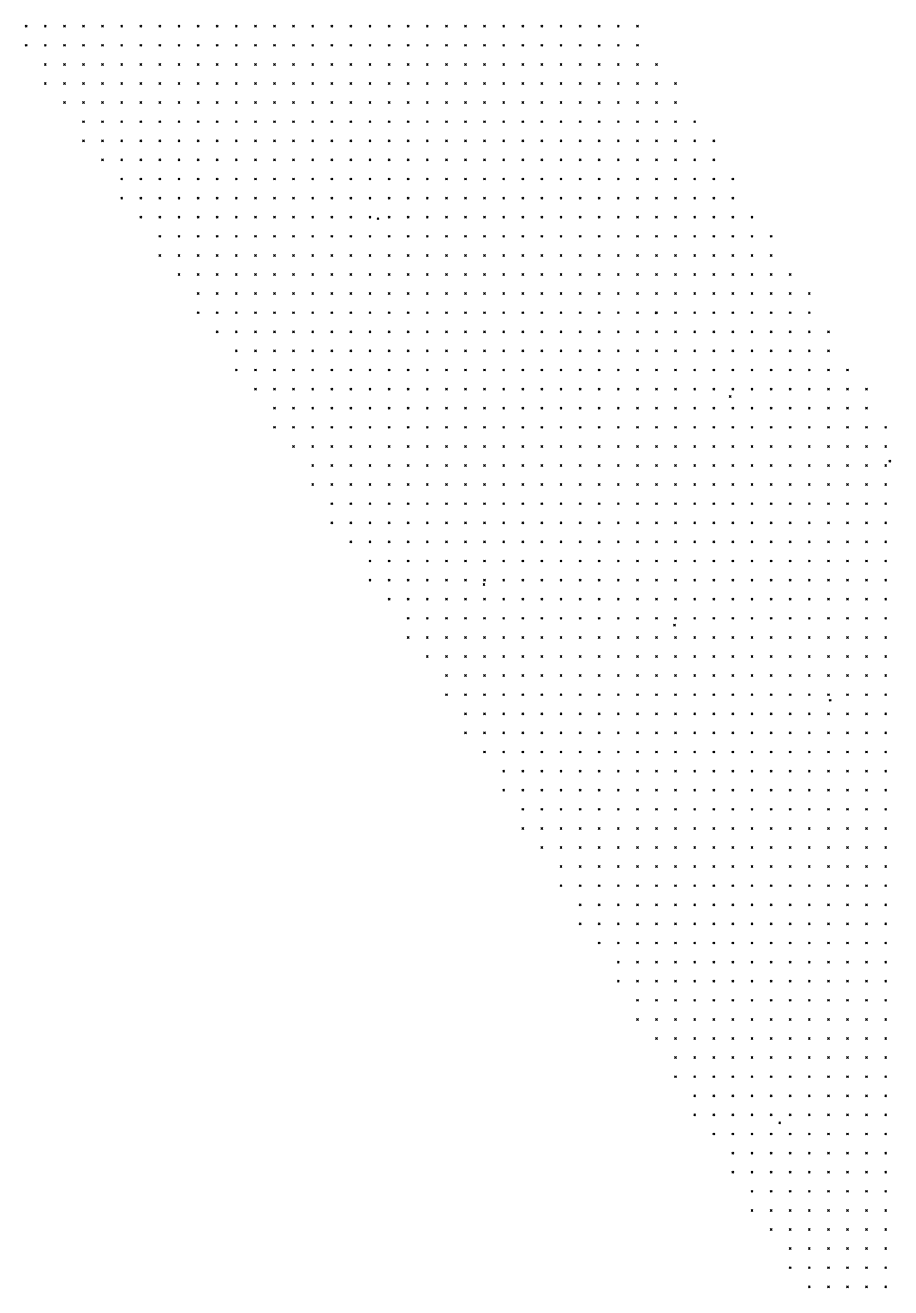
# Model space of a CAD drawing. Header units: metres. Extents: x 441556 to 446409, y 432338 to 461058.
# Drawn here: x 442562.7 to 442698.6, y 450195.4 to 450393.6 of the extents above; entities that cross this region are included whole.
import ezdxf

# ---------------------------------------------------------------- set-up
doc = ezdxf.new("R2010")
doc.units = ezdxf.units.M
doc.header["$MEASUREMENT"] = 0
doc.header["$PDMODE"] = 35
doc.header["$PDSIZE"] = 0.15
doc.layers.add('DTM-NOK-RevN_LIDAR_co_lidar', color=91, linetype='Continuous', lineweight=0)

msp = doc.modelspace()

# ---------------------------------------------------------------- linework, layer by layer
at = {"layer": 'DTM-NOK-RevN_LIDAR_co_lidar'}
for p in [(442562.877, 450393.499, 507.704), (442565.877, 450393.499, 506.647), (442568.876, 450393.499, 505.357), (442571.875, 450393.499, 503.875), (442574.875, 450393.499, 502.157), (442577.874, 450393.499, 500.199), (442580.873, 450393.499, 498.362), (442583.873, 450393.499, 496.406), (442586.872, 450393.499, 494.026), (442589.871, 450393.499, 491.569), (442592.871, 450393.499, 489.277), (442595.87, 450393.499, 486.709), (442598.869, 450393.499, 483.767), (442601.869, 450393.499, 481.34), (442604.868, 450393.499, 478.875), (442607.867, 450393.499, 474.621), (442610.867, 450393.499, 471.902), (442613.866, 450393.499, 469.429), (442616.865, 450393.499, 466.77), (442619.865, 450393.499, 463.948), (442622.864, 450393.499, 460.773), (442625.863, 450393.499, 457.74), (442628.863, 450393.499, 454.602), (442631.862, 450393.499, 452.01), (442634.861, 450393.499, 449.127), (442637.861, 450393.499, 446.271), (442640.86, 450393.499, 443.774), (442643.859, 450393.499, 440.894), (442646.859, 450393.499, 438.132), (442649.858, 450393.499, 435.461), (442652.857, 450393.499, 432.797), (442655.857, 450393.499, 430.495), (442658.856, 450393.499, 428.288), (442562.877, 450390.5, 506.192), (442565.877, 450390.5, 505.412), (442568.876, 450390.5, 504.393), (442571.875, 450390.5, 503.158), (442574.875, 450390.5, 501.751), (442577.874, 450390.5, 500), (442580.873, 450390.5, 498.045), (442583.873, 450390.5, 496.184), (442586.872, 450390.5, 494.245), (442589.871, 450390.5, 492.039), (442592.871, 450390.5, 489.729), (442595.87, 450390.5, 487.375), (442598.869, 450390.5, 484.634), (442601.869, 450390.5, 482.178), (442604.868, 450390.5, 479.731), (442607.867, 450390.5, 475.59), (442610.867, 450390.5, 472.635), (442613.866, 450390.5, 469.925), (442616.865, 450390.5, 467.314), (442619.865, 450390.5, 464.453), (442622.864, 450390.5, 461.303), (442625.863, 450390.5, 458.362), (442628.863, 450390.5, 455.29), (442631.862, 450390.5, 452.354), (442634.861, 450390.5, 449.421), (442637.861, 450390.5, 446.637), (442640.86, 450390.5, 443.958), (442643.859, 450390.5, 441.013), (442646.859, 450390.5, 438.199), (442649.858, 450390.5, 435.641), (442652.857, 450390.5, 433.223), (442655.857, 450390.5, 430.963), (442658.856, 450390.5, 428.697), (442565.877, 450387.5, 503.771), (442568.876, 450387.5, 502.96), (442571.875, 450387.5, 501.935), (442574.875, 450387.5, 500.834), (442577.874, 450387.5, 499.413), (442580.873, 450387.5, 497.678), (442583.873, 450387.5, 496.019), (442586.872, 450387.5, 494.24), (442589.871, 450387.5, 492.281), (442592.871, 450387.5, 490.117), (442595.87, 450387.5, 487.724), (442598.869, 450387.5, 485.291), (442601.869, 450387.5, 482.675), (442604.868, 450387.5, 480.223), (442607.867, 450387.5, 476.497), (442610.867, 450387.5, 473.543), (442613.866, 450387.5, 470.459), (442616.865, 450387.5, 467.319), (442619.865, 450387.5, 464.618), (442622.864, 450387.5, 461.682), (442625.863, 450387.5, 459.018), (442628.863, 450387.5, 455.939), (442631.862, 450387.5, 452.704), (442634.861, 450387.5, 449.855), (442637.861, 450387.5, 447.287), (442640.86, 450387.5, 444.623), (442643.859, 450387.5, 441.818), (442646.859, 450387.5, 439.214), (442649.858, 450387.5, 436.783), (442652.857, 450387.5, 434.392), (442655.857, 450387.5, 432.251), (442658.856, 450387.5, 429.93), (442661.855, 450387.5, 427.527), (442565.877, 450384.501, 502.078), (442568.876, 450384.501, 501.326), (442571.875, 450384.501, 500.448), (442574.875, 450384.501, 499.508), (442577.874, 450384.501, 498.321), (442580.873, 450384.501, 496.923), (442583.873, 450384.501, 495.361), (442586.872, 450384.501, 493.62), (442589.871, 450384.501, 492.014), (442592.871, 450384.501, 490.312), (442595.87, 450384.501, 488.221), (442598.869, 450384.501, 485.987), (442601.869, 450384.501, 483.037), (442604.868, 450384.501, 480.624), (442607.867, 450384.501, 477.17), (442610.867, 450384.501, 474.372), (442613.866, 450384.501, 471.097), (442616.865, 450384.501, 468.051), (442619.865, 450384.501, 464.9), (442622.864, 450384.501, 461.987), (442625.863, 450384.501, 459.342), (442628.863, 450384.501, 456.404), (442631.862, 450384.501, 453.327), (442634.861, 450384.501, 450.659), (442637.861, 450384.501, 448.158), (442640.86, 450384.501, 445.526), (442643.859, 450384.501, 442.969), (442646.859, 450384.501, 440.555), (442649.858, 450384.501, 438.159), (442652.857, 450384.501, 435.677), (442655.857, 450384.501, 433.433), (442658.856, 450384.501, 431.044), (442661.855, 450384.501, 428.519), (442664.855, 450384.501, 425.906), (442568.876, 450381.502, 499.494), (442571.875, 450381.502, 498.775), (442574.875, 450381.502, 497.858), (442577.874, 450381.502, 496.803), (442580.873, 450381.502, 495.577), (442583.873, 450381.502, 494.187), (442586.872, 450381.502, 492.633), (442589.871, 450381.502, 491.282), (442592.871, 450381.502, 489.9), (442595.87, 450381.502, 488.29), (442598.869, 450381.502, 486.506), (442601.869, 450381.502, 483.633), (442604.868, 450381.502, 480.98), (442607.867, 450381.502, 478.208), (442610.867, 450381.502, 475.158), (442613.866, 450381.502, 471.718), (442616.865, 450381.502, 468.696), (442619.865, 450381.502, 465.661), (442622.864, 450381.502, 462.823), (442625.863, 450381.502, 459.979), (442628.863, 450381.502, 457.056), (442631.862, 450381.502, 454.207), (442634.861, 450381.502, 451.604), (442637.861, 450381.502, 449.077), (442640.86, 450381.502, 446.522), (442643.859, 450381.502, 444.03), (442646.859, 450381.502, 441.562), (442649.858, 450381.502, 439.138), (442652.857, 450381.502, 436.702), (442655.857, 450381.502, 434.173), (442658.856, 450381.502, 431.684), (442661.855, 450381.502, 429.008), (442664.855, 450381.502, 426.2), (442571.875, 450378.502, 496.836), (442574.875, 450378.502, 495.918), (442577.874, 450378.502, 494.94), (442580.873, 450378.502, 493.861), (442583.873, 450378.502, 492.756), (442586.872, 450378.502, 491.468), (442589.871, 450378.502, 490.26), (442592.871, 450378.502, 489.059), (442595.87, 450378.502, 487.612), (442598.869, 450378.502, 486.23), (442601.869, 450378.502, 484.018), (442604.868, 450378.502, 481.476), (442607.867, 450378.502, 478.925), (442610.867, 450378.502, 475.962), (442613.866, 450378.502, 472.655), (442616.865, 450378.502, 469.561), (442619.865, 450378.502, 466.803), (442622.864, 450378.502, 463.644), (442625.863, 450378.502, 460.797), (442628.863, 450378.502, 457.976), (442631.862, 450378.502, 455.178), (442634.861, 450378.502, 452.408), (442637.861, 450378.502, 449.816), (442640.86, 450378.502, 447.359), (442643.859, 450378.502, 444.767), (442646.859, 450378.502, 442.197), (442649.858, 450378.502, 439.735), (442652.857, 450378.502, 437.323), (442655.857, 450378.502, 434.693), (442658.856, 450378.502, 432.123), (442661.855, 450378.502, 429.431), (442664.855, 450378.502, 426.372), (442667.854, 450378.502, 423.725), (442571.875, 450375.503, 494.781), (442574.875, 450375.503, 493.856), (442577.874, 450375.503, 492.98), (442580.873, 450375.503, 492.117), (442583.873, 450375.503, 491.208), (442586.872, 450375.503, 489.992), (442589.871, 450375.503, 489.052), (442592.871, 450375.503, 488.04), (442595.87, 450375.503, 486.64), (442598.869, 450375.503, 485.233), (442601.869, 450375.503, 483.494), (442604.868, 450375.503, 481.799), (442607.867, 450375.503, 479.156), (442610.867, 450375.503, 476.567), (442613.866, 450375.503, 473.682), (442616.865, 450375.503, 470.96), (442619.865, 450375.503, 467.753), (442622.864, 450375.503, 464.247), (442625.863, 450375.503, 461.545), (442628.863, 450375.503, 458.725), (442631.862, 450375.503, 455.926), (442634.861, 450375.503, 453.172), (442637.861, 450375.503, 450.516), (442640.86, 450375.503, 447.967), (442643.859, 450375.503, 445.301), (442646.859, 450375.503, 442.714), (442649.858, 450375.503, 440.133), (442652.857, 450375.503, 437.62), (442655.857, 450375.503, 435.026), (442658.856, 450375.503, 432.403), (442661.855, 450375.503, 429.826), (442664.855, 450375.503, 426.955), (442667.854, 450375.503, 424.255), (442670.854, 450375.503, 421.681), (442574.875, 450372.504, 491.765), (442577.874, 450372.504, 491.035), (442580.873, 450372.504, 490.295), (442583.873, 450372.504, 489.443), (442586.872, 450372.504, 488.311), (442589.871, 450372.504, 487.524), (442592.871, 450372.504, 486.593), (442595.87, 450372.504, 485.396), (442598.869, 450372.504, 484.187), (442601.869, 450372.504, 482.571), (442604.868, 450372.504, 481.424), (442607.867, 450372.504, 478.811), (442610.867, 450372.504, 476.462), (442613.866, 450372.504, 474.115), (442616.865, 450372.504, 471.573), (442619.865, 450372.504, 468.236), (442622.864, 450372.504, 465.048), (442625.863, 450372.504, 462.491), (442628.863, 450372.504, 459.472), (442631.862, 450372.504, 456.588), (442634.861, 450372.504, 453.894), (442637.861, 450372.504, 451.203), (442640.86, 450372.504, 448.608), (442643.859, 450372.504, 445.958), (442646.859, 450372.504, 443.273), (442649.858, 450372.504, 440.545), (442652.857, 450372.504, 437.982), (442655.857, 450372.504, 435.387), (442658.856, 450372.504, 432.757), (442661.855, 450372.504, 430.164), (442664.855, 450372.504, 427.596), (442667.854, 450372.504, 424.955), (442670.854, 450372.504, 422.215), (442577.874, 450369.504, 489.085), (442580.873, 450369.504, 488.325), (442583.873, 450369.504, 487.514), (442586.872, 450369.504, 486.568), (442589.871, 450369.504, 485.616), (442592.871, 450369.504, 484.648), (442595.87, 450369.504, 483.809), (442598.869, 450369.504, 483.145), (442601.869, 450369.504, 481.692), (442604.868, 450369.504, 480.445), (442607.867, 450369.504, 477.936), (442610.867, 450369.504, 475.805), (442613.866, 450369.504, 473.91), (442616.865, 450369.504, 471.428), (442619.865, 450369.504, 468.809), (442622.864, 450369.504, 466.042), (442625.863, 450369.504, 463.37), (442628.863, 450369.504, 460.441), (442631.862, 450369.504, 457.446), (442634.861, 450369.504, 454.581), (442637.861, 450369.504, 451.871), (442640.86, 450369.504, 449.372), (442643.859, 450369.504, 446.889), (442646.859, 450369.504, 444.158), (442649.858, 450369.504, 441.282), (442652.857, 450369.504, 438.554), (442655.857, 450369.504, 436.014), (442658.856, 450369.504, 433.445), (442661.855, 450369.504, 430.784), (442664.855, 450369.504, 428.346), (442667.854, 450369.504, 425.932), (442670.854, 450369.504, 423.183), (442673.853, 450369.504, 420.54), (442577.874, 450366.505, 487.267), (442580.873, 450366.505, 486.46), (442583.873, 450366.505, 485.635), (442586.872, 450366.505, 484.707), (442589.871, 450366.505, 483.653), (442592.871, 450366.505, 482.779), (442595.87, 450366.505, 482.161), (442598.869, 450366.505, 481.467), (442601.869, 450366.505, 480.248), (442604.868, 450366.505, 479.177), (442607.867, 450366.505, 477.414), (442610.867, 450366.505, 475.182), (442613.866, 450366.505, 473.244), (442616.865, 450366.505, 471.043), (442619.865, 450366.505, 469.287), (442622.864, 450366.505, 466.837), (442625.863, 450366.505, 464.002), (442628.863, 450366.505, 461.253), (442631.862, 450366.505, 458.356), (442634.861, 450366.505, 455.475), (442637.861, 450366.505, 452.78), (442640.86, 450366.505, 450.301), (442643.859, 450366.505, 447.989), (442646.859, 450366.505, 445.465), (442649.858, 450366.505, 442.523), (442652.857, 450366.505, 439.375), (442655.857, 450366.505, 436.773), (442658.856, 450366.505, 434.352), (442661.855, 450366.505, 431.839), (442664.855, 450366.505, 429.528), (442667.854, 450366.505, 427.329), (442670.854, 450366.505, 425.029), (442673.853, 450366.505, 422.434), (442580.873, 450363.506, 484.39), (442583.873, 450363.506, 483.453), (442586.872, 450363.506, 482.476), (442589.871, 450363.506, 481.563), (442592.871, 450363.506, 481.078), (442595.87, 450363.506, 480.387), (442598.869, 450363.506, 479.214), (442601.869, 450363.506, 478.312), (442604.868, 450363.506, 477.354), (442607.867, 450363.506, 475.566), (442610.867, 450363.506, 474.158), (442613.866, 450363.506, 472.51), (442616.865, 450363.506, 470.255), (442618.12, 450363.28, 468.99), (442619.865, 450363.506, 468.585), (442622.864, 450363.506, 466.482), (442625.863, 450363.506, 464.271), (442628.863, 450363.506, 461.988), (442631.862, 450363.506, 459.294), (442634.861, 450363.506, 456.496), (442637.861, 450363.506, 453.885), (442640.86, 450363.506, 451.513), (442643.859, 450363.506, 449.276), (442646.859, 450363.506, 446.904), (442649.858, 450363.506, 444.213), (442652.857, 450363.506, 440.97), (442655.857, 450363.506, 438.081), (442658.856, 450363.506, 435.845), (442661.855, 450363.506, 433.44), (442664.855, 450363.506, 431.11), (442667.854, 450363.506, 428.812), (442670.854, 450363.506, 426.525), (442673.853, 450363.506, 424.228), (442676.852, 450363.506, 421.883), (442583.873, 450360.506, 481.291), (442586.872, 450360.506, 480.113), (442589.871, 450360.506, 479.478), (442592.871, 450360.506, 478.787), (442595.87, 450360.506, 478.109), (442598.869, 450360.506, 477.335), (442601.869, 450360.506, 476.206), (442604.868, 450360.506, 475.243), (442607.867, 450360.506, 473.826), (442610.867, 450360.506, 472.496), (442613.866, 450360.506, 471.261), (442616.865, 450360.506, 469.528), (442619.865, 450360.506, 467.536), (442622.864, 450360.506, 465.698), (442625.863, 450360.506, 463.848), (442628.863, 450360.506, 461.798), (442631.862, 450360.506, 459.779), (442634.861, 450360.506, 457.552), (442637.861, 450360.506, 455.199), (442640.86, 450360.506, 452.95), (442643.859, 450360.506, 450.685), (442646.859, 450360.506, 448.376), (442649.858, 450360.506, 445.842), (442652.857, 450360.506, 442.951), (442655.857, 450360.506, 439.895), (442658.856, 450360.506, 437.573), (442661.855, 450360.506, 435.177), (442664.855, 450360.506, 432.882), (442667.854, 450360.506, 430.603), (442670.854, 450360.506, 428.129), (442673.853, 450360.506, 425.823), (442676.852, 450360.506, 423.23), (442679.852, 450360.506, 420.727), (442583.873, 450357.507, 478.709), (442586.872, 450357.507, 477.918), (442589.871, 450357.507, 477.417), (442592.871, 450357.507, 476.695), (442595.87, 450357.507, 475.793), (442598.869, 450357.507, 475.501), (442601.869, 450357.507, 474.682), (442604.868, 450357.507, 473.23), (442607.867, 450357.507, 472.374), (442610.867, 450357.507, 471.007), (442613.866, 450357.507, 469.645), (442616.865, 450357.507, 468.311), (442619.865, 450357.507, 466.699), (442622.864, 450357.507, 464.765), (442625.863, 450357.507, 463.097), (442628.863, 450357.507, 461.178), (442631.862, 450357.507, 459.532), (442634.861, 450357.507, 458.108), (442637.861, 450357.507, 456.331), (442640.86, 450357.507, 454.207), (442643.859, 450357.507, 451.927), (442646.859, 450357.507, 449.556), (442649.858, 450357.507, 447.134), (442652.857, 450357.507, 444.584), (442655.857, 450357.507, 441.681), (442658.856, 450357.507, 439.278), (442661.855, 450357.507, 436.933), (442664.855, 450357.507, 434.589), (442667.854, 450357.507, 432.185), (442670.854, 450357.507, 429.479), (442673.853, 450357.507, 427.107), (442676.852, 450357.507, 424.333), (442679.852, 450357.507, 421.52), (442586.872, 450354.508, 475.574), (442589.871, 450354.508, 475.152), (442592.871, 450354.508, 474.452), (442595.87, 450354.508, 473.612), (442598.869, 450354.508, 473.544), (442601.869, 450354.508, 472.768), (442604.868, 450354.508, 471.476), (442607.867, 450354.508, 470.277), (442610.867, 450354.508, 469.125), (442613.866, 450354.508, 467.838), (442616.865, 450354.508, 466.349), (442619.865, 450354.508, 464.957), (442622.864, 450354.508, 463.198), (442625.863, 450354.508, 461.593), (442628.863, 450354.508, 460.078), (442631.862, 450354.508, 458.747), (442634.861, 450354.508, 457.577), (442637.861, 450354.508, 456.252), (442640.86, 450354.508, 454.551), (442643.859, 450354.508, 452.543), (442646.859, 450354.508, 450.389), (442649.858, 450354.508, 448.07), (442652.857, 450354.508, 445.662), (442655.857, 450354.508, 443.298), (442658.856, 450354.508, 440.896), (442661.855, 450354.508, 438.477), (442664.855, 450354.508, 436.056), (442667.854, 450354.508, 433.42), (442670.854, 450354.508, 430.729), (442673.853, 450354.508, 428.011), (442676.852, 450354.508, 424.989), (442679.852, 450354.508, 422.123), (442682.851, 450354.508, 419.601), (442589.871, 450351.508, 473.102), (442592.871, 450351.508, 472.136), (442595.87, 450351.508, 471.402), (442598.869, 450351.508, 470.766), (442601.869, 450351.508, 469.82), (442604.868, 450351.508, 469.267), (442607.867, 450351.508, 468.468), (442610.867, 450351.508, 467.014), (442613.866, 450351.508, 465.552), (442616.865, 450351.508, 464.546), (442619.865, 450351.508, 463.042), (442622.864, 450351.508, 461.352), (442625.863, 450351.508, 459.646), (442628.863, 450351.508, 458.29), (442631.862, 450351.508, 457.097), (442634.861, 450351.508, 456.117), (442637.861, 450351.508, 455.286), (442640.86, 450351.508, 454.032), (442643.859, 450351.508, 452.357), (442646.859, 450351.508, 450.656), (442649.858, 450351.508, 448.584), (442652.857, 450351.508, 446.281), (442655.857, 450351.508, 444.541), (442658.856, 450351.508, 442.249), (442661.855, 450351.508, 439.965), (442664.855, 450351.508, 437.072), (442667.854, 450351.508, 434.329), (442670.854, 450351.508, 431.784), (442673.853, 450351.508, 428.778), (442676.852, 450351.508, 425.951), (442679.852, 450351.508, 423.074), (442682.851, 450351.508, 420.484), (442685.85, 450351.508, 417.55), (442589.871, 450348.509, 470.555), (442592.871, 450348.509, 470.12), (442595.87, 450348.509, 469.711), (442598.869, 450348.509, 468.583), (442601.869, 450348.509, 468.118), (442604.868, 450348.509, 467.246), (442607.867, 450348.509, 466.016), (442610.867, 450348.509, 464.795), (442613.866, 450348.509, 463.793), (442616.865, 450348.509, 462.72), (442619.865, 450348.509, 460.341), (442622.864, 450348.509, 458.889), (442625.863, 450348.509, 457.692), (442628.863, 450348.509, 456.215), (442631.862, 450348.509, 455.101), (442634.861, 450348.509, 454.232), (442637.861, 450348.509, 453.38), (442640.86, 450348.509, 452.52), (442643.859, 450348.509, 451.432), (442646.859, 450348.509, 449.774), (442649.858, 450348.509, 447.322), (442652.857, 450348.509, 445.173), (442655.857, 450348.509, 444.126), (442658.856, 450348.509, 442.832), (442661.82, 450348.49, 441.5), (442661.855, 450348.509, 440.744), (442664.855, 450348.509, 437.585), (442667.854, 450348.509, 434.824), (442670.854, 450348.509, 432.232), (442673.853, 450348.509, 429.622), (442676.852, 450348.509, 426.743), (442679.852, 450348.509, 423.795), (442682.851, 450348.509, 421.344), (442685.85, 450348.509, 417.877), (442592.871, 450345.509, 467.535), (442595.87, 450345.509, 466.502), (442598.869, 450345.509, 465.947), (442601.869, 450345.509, 465.569), (442604.868, 450345.509, 464.727), (442607.867, 450345.509, 463.897), (442610.867, 450345.509, 462.632), (442613.866, 450345.509, 461.397), (442616.865, 450345.509, 459.82), (442619.865, 450345.509, 458.629), (442622.864, 450345.509, 456.778), (442625.863, 450345.509, 454.922), (442628.863, 450345.509, 454.016), (442631.862, 450345.509, 453.313), (442634.861, 450345.509, 452.503), (442637.861, 450345.509, 451.603), (442640.86, 450345.509, 450.486), (442643.859, 450345.509, 449.487), (442646.859, 450345.509, 448.41), (442649.858, 450345.509, 446.704), (442652.857, 450345.509, 445.076), (442655.857, 450345.509, 443.345), (442658.856, 450345.509, 441.858), (442661.855, 450345.509, 439.352), (442664.855, 450345.509, 437.374), (442667.854, 450345.509, 434.951), (442670.854, 450345.509, 432.568), (442673.853, 450345.509, 429.895), (442676.852, 450345.509, 427.121), (442679.852, 450345.509, 424.387), (442682.851, 450345.509, 421.807), (442685.85, 450345.509, 418.615), (442688.85, 450345.509, 415.194), (442595.87, 450342.51, 464.199), (442598.869, 450342.51, 463.794), (442601.869, 450342.51, 463.147), (442604.868, 450342.51, 462.584), (442607.867, 450342.51, 461.525), (442610.867, 450342.51, 460.314), (442613.866, 450342.51, 459.56), (442616.865, 450342.51, 458.414), (442619.865, 450342.51, 457.508), (442622.864, 450342.51, 454.626), (442625.863, 450342.51, 452.867), (442628.863, 450342.51, 452.061), (442631.862, 450342.51, 451.093), (442634.861, 450342.51, 450.148), (442637.861, 450342.51, 449.376), (442640.86, 450342.51, 448.396), (442643.859, 450342.51, 447.111), (442646.859, 450342.51, 446.103), (442649.858, 450342.51, 445.392), (442652.857, 450342.51, 443.981), (442655.857, 450342.51, 442.297), (442658.856, 450342.51, 440.541), (442661.855, 450342.51, 438.632), (442664.855, 450342.51, 436.452), (442667.854, 450342.51, 434.757), (442670.854, 450342.51, 432.58), (442673.853, 450342.51, 429.821), (442676.852, 450342.51, 427.263), (442679.852, 450342.51, 424.332), (442682.851, 450342.51, 421.516), (442685.85, 450342.51, 418.788), (442688.85, 450342.51, 415.789), (442595.87, 450339.511, 461.975), (442598.869, 450339.511, 461.228), (442601.869, 450339.511, 460.76), (442604.868, 450339.511, 460.068), (442607.867, 450339.511, 459.034), (442610.867, 450339.511, 457.807), (442613.866, 450339.511, 457.149), (442616.865, 450339.511, 455.672), (442619.865, 450339.511, 453.545), (442622.864, 450339.511, 452.252), (442625.863, 450339.511, 451.062), (442628.863, 450339.511, 450.028), (442631.862, 450339.511, 449.047), (442634.861, 450339.511, 447.935), (442637.861, 450339.511, 446.713), (442640.86, 450339.511, 445.82), (442643.859, 450339.511, 445.053), (442646.859, 450339.511, 444.002), (442649.858, 450339.511, 443.284), (442652.857, 450339.511, 442.176), (442655.857, 450339.511, 440.859), (442658.856, 450339.511, 438.872), (442661.855, 450339.511, 437.286), (442664.855, 450339.511, 435.257), (442667.854, 450339.511, 433.884), (442670.854, 450339.511, 431.693), (442673.853, 450339.511, 429.33), (442676.852, 450339.511, 427.258), (442679.852, 450339.511, 424.589), (442682.851, 450339.511, 421.517), (442685.85, 450339.511, 418.496), (442688.85, 450339.511, 415.353), (442691.849, 450339.511, 412.334), (442598.869, 450336.511, 459.14), (442601.869, 450336.511, 458.367), (442604.868, 450336.511, 457.516), (442607.867, 450336.511, 456.725), (442610.867, 450336.511, 455.674), (442613.866, 450336.511, 454.545), (442616.865, 450336.511, 453.169), (442619.865, 450336.511, 451.207), (442622.864, 450336.511, 450.028), (442625.863, 450336.511, 448.734), (442628.863, 450336.511, 447.904), (442631.862, 450336.511, 447.226), (442634.861, 450336.511, 445.883), (442637.861, 450336.511, 444.37), (442640.86, 450336.511, 443.477), (442643.859, 450336.511, 442.747), (442646.859, 450336.511, 441.797), (442649.858, 450336.511, 441.116), (442652.857, 450336.511, 440.151), (442655.857, 450336.511, 438.974), (442658.856, 450336.511, 437.516), (442661.855, 450336.511, 435.586), (442664.855, 450336.511, 433.742), (442667.854, 450336.511, 432.015), (442670.854, 450336.511, 430.347), (442673.42, 450335.35, 428.75), (442673.853, 450336.511, 428.65), (442676.852, 450336.511, 426.895), (442679.852, 450336.511, 424.495), (442682.851, 450336.511, 421.514), (442685.85, 450336.511, 418.633), (442688.85, 450336.511, 415.434), (442691.849, 450336.511, 412.529), (442694.848, 450336.511, 409.297), (442601.869, 450333.512, 456.004), (442604.868, 450333.512, 455.089), (442607.867, 450333.512, 454.381), (442610.867, 450333.512, 453.291), (442613.866, 450333.512, 452.089), (442616.865, 450333.512, 450.665), (442619.865, 450333.512, 448.68), (442622.864, 450333.512, 447.086), (442625.863, 450333.512, 446.267), (442628.863, 450333.512, 445.725), (442631.862, 450333.512, 445.141), (442634.861, 450333.512, 443.613), (442637.861, 450333.512, 441.818), (442640.86, 450333.512, 440.733), (442643.859, 450333.512, 440.097), (442646.859, 450333.512, 439.516), (442649.858, 450333.512, 438.507), (442652.857, 450333.512, 437.69), (442655.857, 450333.512, 436.902), (442658.856, 450333.512, 435.501), (442661.855, 450333.512, 433.831), (442664.855, 450333.512, 432.458), (442667.854, 450333.512, 430.461), (442670.854, 450333.512, 428.953), (442673.853, 450333.512, 427.649), (442676.852, 450333.512, 425.971), (442679.852, 450333.512, 423.764), (442682.851, 450333.512, 421.164), (442685.85, 450333.512, 418.781), (442688.85, 450333.512, 416.044), (442691.849, 450333.512, 412.737), (442694.848, 450333.512, 409.521), (442601.869, 450330.513, 454.02), (442604.868, 450330.513, 453.053), (442607.867, 450330.513, 451.977), (442610.867, 450330.513, 450.896), (442613.866, 450330.513, 449.749), (442616.865, 450330.513, 448.029), (442619.865, 450330.513, 446.041), (442622.864, 450330.513, 444.773), (442625.863, 450330.513, 444.105), (442628.863, 450330.513, 443.544), (442631.862, 450330.513, 442.686), (442634.861, 450330.513, 441.191), (442637.861, 450330.513, 439.525), (442640.86, 450330.513, 438.395), (442643.859, 450330.513, 437.599), (442646.859, 450330.513, 436.773), (442649.858, 450330.513, 436.076), (442652.857, 450330.513, 435.432), (442655.857, 450330.513, 434.751), (442658.856, 450330.513, 433.303), (442661.855, 450330.513, 432.144), (442664.855, 450330.513, 430.811), (442667.854, 450330.513, 429.322), (442670.854, 450330.513, 427.912), (442673.853, 450330.513, 426.483), (442676.852, 450330.513, 424.971), (442679.852, 450330.513, 422.928), (442682.851, 450330.513, 420.895), (442685.85, 450330.513, 418.361), (442688.85, 450330.513, 416.019), (442691.849, 450330.513, 413.173), (442694.848, 450330.513, 410.28), (442697.848, 450330.513, 407.483), (442604.868, 450327.513, 450.782), (442607.867, 450327.513, 449.676), (442610.867, 450327.513, 448.266), (442613.866, 450327.513, 447.327), (442616.865, 450327.513, 445.812), (442619.865, 450327.513, 444.037), (442622.864, 450327.513, 442.879), (442625.863, 450327.513, 442.106), (442628.863, 450327.513, 441.417), (442631.862, 450327.513, 440.551), (442634.861, 450327.513, 438.999), (442637.861, 450327.513, 437.316), (442640.86, 450327.513, 436.157), (442643.859, 450327.513, 435.316), (442646.859, 450327.513, 434.515), (442649.858, 450327.513, 433.615), (442652.857, 450327.513, 432.974), (442655.857, 450327.513, 432.147), (442658.856, 450327.513, 431.16), (442661.855, 450327.513, 429.997), (442664.855, 450327.513, 428.865), (442667.854, 450327.513, 427.726), (442670.854, 450327.513, 426.259), (442673.853, 450327.513, 424.864), (442676.852, 450327.513, 423.656), (442679.852, 450327.513, 421.883), (442682.851, 450327.513, 420.116), (442685.85, 450327.513, 417.58), (442688.85, 450327.513, 414.733), (442691.849, 450327.513, 412.019), (442694.848, 450327.513, 409.895), (442697.848, 450327.513, 407.653), (442698.49, 450325.19, 406.75), (442607.867, 450324.514, 447.264), (442610.867, 450324.514, 445.755), (442613.866, 450324.514, 444.602), (442616.865, 450324.514, 443.302), (442619.865, 450324.514, 441.933), (442622.864, 450324.514, 440.858), (442625.863, 450324.514, 440.085), (442628.863, 450324.514, 439.404), (442631.862, 450324.514, 438.475), (442634.861, 450324.514, 436.796), (442637.861, 450324.514, 435.215), (442640.86, 450324.514, 434.143), (442643.859, 450324.514, 433.144), (442646.859, 450324.514, 432.231), (442649.858, 450324.514, 431.048), (442652.857, 450324.514, 430.205), (442655.857, 450324.514, 429.554), (442658.856, 450324.514, 428.715), (442661.855, 450324.514, 427.674), (442664.855, 450324.514, 426.821), (442667.854, 450324.514, 425.714), (442670.854, 450324.514, 424.163), (442673.853, 450324.514, 422.905), (442676.852, 450324.514, 421.783), (442679.852, 450324.514, 420.302), (442682.851, 450324.514, 419.014), (442685.85, 450324.514, 416.492), (442688.85, 450324.514, 413.372), (442691.849, 450324.514, 410.673), (442694.848, 450324.514, 408.728), (442697.848, 450324.514, 406.671), (442607.867, 450321.515, 445.218), (442610.867, 450321.515, 443.625), (442613.866, 450321.515, 442.129), (442616.865, 450321.515, 440.902), (442619.865, 450321.515, 439.853), (442622.864, 450321.515, 438.807), (442625.863, 450321.515, 438.006), (442628.863, 450321.515, 437.192), (442631.862, 450321.515, 436.471), (442634.861, 450321.515, 435.048), (442637.861, 450321.515, 433.287), (442640.86, 450321.515, 432.179), (442643.859, 450321.515, 431.432), (442646.859, 450321.515, 430.453), (442649.858, 450321.515, 429.074), (442652.857, 450321.515, 427.977), (442655.857, 450321.515, 427.301), (442658.856, 450321.515, 426.368), (442661.855, 450321.515, 425.312), (442664.855, 450321.515, 424.528), (442667.854, 450321.515, 423.563), (442670.854, 450321.515, 422.361), (442673.853, 450321.515, 421.014), (442676.852, 450321.515, 419.754), (442679.852, 450321.515, 418.479), (442682.851, 450321.515, 417.042), (442685.85, 450321.515, 414.983), (442688.85, 450321.515, 412.333), (442691.849, 450321.515, 409.954), (442694.848, 450321.515, 407.979), (442697.848, 450321.515, 405.662), (442610.867, 450318.515, 441.978), (442613.866, 450318.515, 440.256), (442616.865, 450318.515, 438.98), (442619.865, 450318.515, 437.987), (442622.864, 450318.515, 436.934), (442625.863, 450318.515, 435.93), (442628.863, 450318.515, 434.626), (442631.862, 450318.515, 433.912), (442634.861, 450318.515, 432.836), (442637.861, 450318.515, 430.979), (442640.86, 450318.515, 429.771), (442643.859, 450318.515, 429.107), (442646.859, 450318.515, 428.072), (442649.858, 450318.515, 427.075), (442652.857, 450318.515, 425.92), (442655.857, 450318.515, 424.826), (442658.856, 450318.515, 423.836), (442661.855, 450318.515, 423.163), (442664.855, 450318.515, 422.453), (442667.854, 450318.515, 421.624), (442670.854, 450318.515, 420.507), (442673.853, 450318.515, 419.017), (442676.852, 450318.515, 417.828), (442679.852, 450318.515, 416.445), (442682.851, 450318.515, 414.946), (442685.85, 450318.515, 413.292), (442688.85, 450318.515, 411.077), (442691.849, 450318.515, 409.057), (442694.848, 450318.515, 407.211), (442697.848, 450318.515, 404.791), (442610.867, 450315.516, 440.553), (442613.866, 450315.516, 438.937), (442616.865, 450315.516, 437.513), (442619.865, 450315.516, 436.283), (442622.864, 450315.516, 434.996), (442625.863, 450315.516, 433.595), (442628.863, 450315.516, 432.046), (442631.862, 450315.516, 430.812), (442634.861, 450315.516, 429.702), (442637.861, 450315.516, 428.282), (442640.86, 450315.516, 427.092), (442643.859, 450315.516, 426.18), (442646.859, 450315.516, 425.171), (442649.858, 450315.516, 424.489), (442652.857, 450315.516, 423.335), (442655.857, 450315.516, 422.244), (442658.856, 450315.516, 421.194), (442661.855, 450315.516, 420.663), (442664.855, 450315.516, 420.359), (442667.854, 450315.516, 419.501), (442670.854, 450315.516, 418.291), (442673.853, 450315.516, 417.035), (442676.852, 450315.516, 415.849), (442679.852, 450315.516, 414.476), (442682.851, 450315.516, 413.05), (442685.85, 450315.516, 411.488), (442688.85, 450315.516, 409.387), (442691.849, 450315.516, 407.309), (442694.848, 450315.516, 405.665), (442697.848, 450315.516, 403.595), (442613.866, 450312.517, 437.399), (442616.865, 450312.517, 435.842), (442619.865, 450312.517, 434.259), (442622.864, 450312.517, 432.618), (442625.863, 450312.517, 431.122), (442628.863, 450312.517, 429.564), (442631.862, 450312.517, 427.881), (442634.861, 450312.517, 426.541), (442637.861, 450312.517, 425.358), (442640.86, 450312.517, 424.266), (442643.859, 450312.517, 423.368), (442646.859, 450312.517, 422.472), (442649.858, 450312.517, 421.663), (442652.857, 450312.517, 420.37), (442655.857, 450312.517, 419.626), (442658.856, 450312.517, 418.826), (442661.855, 450312.517, 417.953), (442664.855, 450312.517, 417.652), (442667.854, 450312.517, 416.775), (442670.854, 450312.517, 415.772), (442673.853, 450312.517, 414.892), (442676.852, 450312.517, 413.757), (442679.852, 450312.517, 412.643), (442682.851, 450312.517, 410.933), (442685.85, 450312.517, 409.157), (442688.85, 450312.517, 407.276), (442691.849, 450312.517, 405.3), (442694.848, 450312.517, 403.834), (442697.848, 450312.517, 402.143), (442616.865, 450309.517, 433.692), (442619.865, 450309.517, 431.846), (442622.864, 450309.517, 430.096), (442625.863, 450309.517, 428.714), (442628.863, 450309.517, 427.149), (442631.862, 450309.517, 425.541), (442634.861, 450309.517, 424.084), (442637.861, 450309.517, 422.738), (442640.86, 450309.517, 421.714), (442643.859, 450309.517, 420.931), (442646.859, 450309.517, 420.096), (442649.858, 450309.517, 419.076), (442652.857, 450309.517, 417.57), (442655.857, 450309.517, 416.697), (442658.856, 450309.517, 416.161), (442661.855, 450309.517, 415.553), (442664.855, 450309.517, 414.792), (442667.854, 450309.517, 414.187), (442670.854, 450309.517, 413.438), (442673.853, 450309.517, 412.43), (442676.852, 450309.517, 411.528), (442679.852, 450309.517, 410.294), (442682.851, 450309.517, 408.408), (442685.85, 450309.517, 406.592), (442688.85, 450309.517, 404.891), (442691.849, 450309.517, 403.361), (442694.848, 450309.517, 402.081), (442697.848, 450309.517, 400.421), (442616.865, 450306.518, 432.651), (442619.865, 450306.518, 430.795), (442622.864, 450306.518, 429.227), (442625.863, 450306.518, 427.587), (442628.863, 450306.518, 425.786), (442631.862, 450306.518, 424.319), (442634.76, 450305.83, 422.51), (442634.861, 450306.518, 422.922), (442637.861, 450306.518, 421.592), (442640.86, 450306.518, 420.408), (442643.859, 450306.518, 419.241), (442646.859, 450306.518, 418.195), (442649.858, 450306.518, 416.795), (442652.857, 450306.518, 415.063), (442655.857, 450306.518, 413.827), (442658.856, 450306.518, 413.042), (442661.855, 450306.518, 412.772), (442664.855, 450306.518, 412.241), (442667.854, 450306.518, 412.033), (442670.854, 450306.518, 411.241), (442673.853, 450306.518, 410.004), (442676.852, 450306.518, 409.114), (442679.852, 450306.518, 407.584), (442682.851, 450306.518, 405.703), (442685.85, 450306.518, 404.177), (442688.85, 450306.518, 402.648), (442691.849, 450306.518, 401.444), (442694.848, 450306.518, 400.244), (442697.848, 450306.518, 398.507), (442619.865, 450303.519, 432.287), (442622.864, 450303.519, 430.86), (442625.863, 450303.519, 429.012), (442628.863, 450303.519, 426.888), (442631.862, 450303.519, 425.292), (442634.861, 450303.519, 423.921), (442637.861, 450303.519, 422.474), (442640.86, 450303.519, 420.848), (442643.859, 450303.519, 418.879), (442646.859, 450303.519, 416.946), (442649.858, 450303.519, 415.066), (442652.857, 450303.519, 413.006), (442655.857, 450303.519, 411.542), (442658.856, 450303.519, 410.466), (442661.855, 450303.519, 409.826), (442664.855, 450303.519, 409.82), (442667.854, 450303.519, 409.646), (442670.854, 450303.519, 408.92), (442673.853, 450303.519, 407.902), (442676.852, 450303.519, 406.666), (442679.852, 450303.519, 405.391), (442682.851, 450303.519, 403.13), (442685.85, 450303.519, 401.803), (442688.85, 450303.519, 400.799), (442691.849, 450303.519, 399.785), (442694.848, 450303.519, 398.412), (442697.848, 450303.519, 396.732), (442622.864, 450300.519, 433.006), (442625.863, 450300.519, 431.312), (442628.863, 450300.519, 429.631), (442631.862, 450300.519, 428.036), (442634.861, 450300.519, 426.47), (442637.861, 450300.519, 424.71), (442640.86, 450300.519, 422.681), (442643.859, 450300.519, 420.111), (442646.859, 450300.519, 417.322), (442649.858, 450300.519, 415.217), (442652.857, 450300.519, 412.785), (442655.857, 450300.519, 410.81), (442658.856, 450300.519, 409.638), (442661.855, 450300.519, 408.336), (442664.68, 450299.43, 407.22), (442664.855, 450300.519, 407.825), (442667.854, 450300.519, 407.185), (442670.854, 450300.519, 406.946), (442673.853, 450300.519, 406.108), (442676.852, 450300.519, 404.479), (442679.852, 450300.519, 403.558), (442682.851, 450300.519, 400.716), (442685.85, 450300.519, 399.648), (442688.85, 450300.519, 398.768), (442691.849, 450300.519, 397.702), (442694.848, 450300.519, 396.332), (442697.848, 450300.519, 394.793), (442622.864, 450297.52, 434.855), (442625.863, 450297.52, 433.126), (442628.863, 450297.52, 431.642), (442631.862, 450297.52, 430.063), (442634.861, 450297.52, 428.557), (442637.861, 450297.52, 426.905), (442640.86, 450297.52, 424.57), (442643.859, 450297.52, 422.008), (442646.859, 450297.52, 419.783), (442649.858, 450297.52, 417.588), (442652.857, 450297.52, 415.148), (442655.857, 450297.52, 412.976), (442658.856, 450297.52, 411.307), (442661.855, 450297.52, 408.359), (442664.855, 450297.52, 406.923), (442667.854, 450297.52, 405.36), (442670.854, 450297.52, 404.774), (442673.853, 450297.52, 403.866), (442676.852, 450297.52, 402.535), (442679.852, 450297.52, 401.543), (442682.851, 450297.52, 398.524), (442685.85, 450297.52, 397.138), (442688.85, 450297.52, 395.825), (442691.849, 450297.52, 394.772), (442694.848, 450297.52, 393.851), (442697.848, 450297.52, 392.495), (442625.863, 450294.521, 434.985), (442628.863, 450294.521, 433.508), (442631.862, 450294.521, 431.866), (442634.861, 450294.521, 430.213), (442637.861, 450294.521, 428.245), (442640.86, 450294.521, 425.639), (442643.859, 450294.521, 423.332), (442646.859, 450294.521, 421.677), (442649.858, 450294.521, 419.561), (442652.857, 450294.521, 417.584), (442655.857, 450294.521, 415.639), (442658.856, 450294.521, 412.877), (442661.855, 450294.521, 410.234), (442664.855, 450294.521, 408.05), (442667.854, 450294.521, 405.696), (442670.854, 450294.521, 403.89), (442673.853, 450294.521, 401.845), (442676.852, 450294.521, 400.625), (442679.852, 450294.521, 399.085), (442682.851, 450294.521, 396.433), (442685.85, 450294.521, 394.832), (442688.85, 450294.521, 393.233), (442691.849, 450294.521, 392.153), (442694.848, 450294.521, 391.222), (442697.848, 450294.521, 389.819), (442628.863, 450291.521, 435.913), (442631.862, 450291.521, 433.923), (442634.861, 450291.521, 431.629), (442637.861, 450291.521, 429.497), (442640.86, 450291.521, 427.231), (442643.859, 450291.521, 425.045), (442646.859, 450291.521, 422.926), (442649.858, 450291.521, 421.159), (442652.857, 450291.521, 419.45), (442655.857, 450291.521, 417.144), (442658.856, 450291.521, 414.883), (442661.855, 450291.521, 412.429), (442664.855, 450291.521, 409.772), (442667.854, 450291.521, 407.526), (442670.854, 450291.521, 405.669), (442673.853, 450291.521, 403.414), (442676.852, 450291.521, 400.975), (442679.852, 450291.521, 398.454), (442682.851, 450291.521, 395.68), (442685.85, 450291.521, 393.596), (442688.85, 450291.521, 391.881), (442691.849, 450291.521, 390.215), (442694.848, 450291.521, 388.61), (442697.848, 450291.521, 387.035), (442628.863, 450288.522, 437.976), (442631.862, 450288.522, 435.93), (442634.861, 450288.522, 433.385), (442637.861, 450288.522, 431.17), (442640.86, 450288.522, 428.893), (442643.859, 450288.522, 426.826), (442646.859, 450288.522, 424.924), (442649.858, 450288.522, 422.714), (442652.857, 450288.522, 420.759), (442655.857, 450288.522, 418.571), (442658.856, 450288.522, 416.363), (442661.855, 450288.522, 414.164), (442664.855, 450288.522, 411.172), (442667.854, 450288.522, 409.273), (442670.854, 450288.522, 406.866), (442673.853, 450288.522, 404.671), (442676.852, 450288.522, 402.584), (442679.852, 450288.522, 399.858), (442682.851, 450288.522, 396.242), (442685.85, 450288.522, 393.511), (442688.85, 450288.522, 391.173), (442689.12, 450287.64, 390.98), (442691.849, 450288.522, 389.276), (442694.848, 450288.522, 387.417), (442697.848, 450288.522, 385.383), (442631.862, 450285.523, 437.045), (442634.861, 450285.523, 434.611), (442637.861, 450285.523, 432.557), (442640.86, 450285.523, 430.456), (442643.859, 450285.523, 428.295), (442646.859, 450285.523, 426.456), (442649.858, 450285.523, 424.366), (442652.857, 450285.523, 422.163), (442655.857, 450285.523, 420.189), (442658.856, 450285.523, 417.948), (442661.855, 450285.523, 415.676), (442664.855, 450285.523, 412.682), (442667.854, 450285.523, 410.422), (442670.854, 450285.523, 407.7), (442673.853, 450285.523, 405.319), (442676.852, 450285.523, 403.73), (442679.852, 450285.523, 401.534), (442682.851, 450285.523, 399.113), (442685.85, 450285.523, 397.013), (442688.85, 450285.523, 395.019), (442691.849, 450285.523, 392.824), (442694.848, 450285.523, 390.202), (442697.848, 450285.523, 387.36), (442631.862, 450282.523, 438.496), (442634.861, 450282.523, 436.561), (442637.861, 450282.523, 433.998), (442640.86, 450282.523, 431.829), (442643.859, 450282.523, 430.218), (442646.859, 450282.523, 428.328), (442649.858, 450282.523, 426.255), (442652.857, 450282.523, 423.662), (442655.857, 450282.523, 421.569), (442658.856, 450282.523, 419.29), (442661.855, 450282.523, 416.793), (442664.855, 450282.523, 414.491), (442667.854, 450282.523, 411.925), (442670.854, 450282.523, 409.451), (442673.853, 450282.523, 407.014), (442676.852, 450282.523, 405.02), (442679.852, 450282.523, 402.968), (442682.851, 450282.523, 401.042), (442685.85, 450282.523, 399.536), (442688.85, 450282.523, 397.642), (442691.849, 450282.523, 395.506), (442694.848, 450282.523, 393.12), (442697.848, 450282.523, 390.22), (442634.861, 450279.524, 438.037), (442637.861, 450279.524, 435.631), (442640.86, 450279.524, 433.605), (442643.859, 450279.524, 432.104), (442646.859, 450279.524, 430.228), (442649.858, 450279.524, 427.649), (442652.857, 450279.524, 425.081), (442655.857, 450279.524, 423.53), (442658.856, 450279.524, 420.971), (442661.855, 450279.524, 418.221), (442664.855, 450279.524, 415.892), (442667.854, 450279.524, 413.503), (442670.854, 450279.524, 410.958), (442673.853, 450279.524, 408.72), (442676.852, 450279.524, 406.633), (442679.852, 450279.524, 404.692), (442682.851, 450279.524, 402.968), (442685.85, 450279.524, 401.064), (442688.85, 450279.524, 399.323), (442691.849, 450279.524, 397.321), (442694.848, 450279.524, 395.265), (442697.848, 450279.524, 393.107), (442637.861, 450276.525, 437.22), (442640.86, 450276.525, 435.257), (442643.859, 450276.525, 433.64), (442646.859, 450276.525, 431.736), (442649.858, 450276.525, 429.654), (442652.857, 450276.525, 427.185), (442655.857, 450276.525, 425.419), (442658.856, 450276.525, 423.211), (442661.855, 450276.525, 420.356), (442664.855, 450276.525, 417.815), (442667.854, 450276.525, 415.009), (442670.854, 450276.525, 412.471), (442673.853, 450276.525, 410.128), (442676.852, 450276.525, 408.028), (442679.852, 450276.525, 406.326), (442682.851, 450276.525, 404.737), (442685.85, 450276.525, 402.86), (442688.85, 450276.525, 400.978), (442691.849, 450276.525, 399.02), (442694.848, 450276.525, 397.472), (442697.848, 450276.525, 395.878), (442637.861, 450273.525, 439.618), (442640.86, 450273.525, 437.533), (442643.859, 450273.525, 435.583), (442646.859, 450273.525, 433.527), (442649.858, 450273.525, 431.227), (442652.857, 450273.525, 428.874), (442655.857, 450273.525, 426.917), (442658.856, 450273.525, 425.109), (442661.855, 450273.525, 422.488), (442664.855, 450273.525, 420.067), (442667.854, 450273.525, 417.23), (442670.854, 450273.525, 414.84), (442673.853, 450273.525, 412.222), (442676.852, 450273.525, 410.144), (442679.852, 450273.525, 408.327), (442682.851, 450273.525, 406.316), (442685.85, 450273.525, 404.738), (442688.85, 450273.525, 403.227), (442691.849, 450273.525, 401.353), (442694.848, 450273.525, 399.746), (442697.848, 450273.525, 398.44), (442640.86, 450270.526, 439.704), (442643.859, 450270.526, 437.569), (442646.859, 450270.526, 435.506), (442649.858, 450270.526, 433.176), (442652.857, 450270.526, 431.144), (442655.857, 450270.526, 428.589), (442658.856, 450270.526, 426.644), (442661.855, 450270.526, 424.408), (442664.855, 450270.526, 422.635), (442667.854, 450270.526, 420.027), (442670.854, 450270.526, 418.023), (442673.853, 450270.526, 415.443), (442676.852, 450270.526, 412.913), (442679.852, 450270.526, 411.22), (442682.851, 450270.526, 409.59), (442685.85, 450270.526, 407.748), (442688.85, 450270.526, 405.926), (442691.849, 450270.526, 404.378), (442694.848, 450270.526, 402.577), (442697.848, 450270.526, 400.906), (442640.86, 450267.527, 441.553), (442643.859, 450267.527, 439.368), (442646.859, 450267.527, 437.153), (442649.858, 450267.527, 434.859), (442652.857, 450267.527, 432.923), (442655.857, 450267.527, 430.666), (442658.856, 450267.527, 428.75), (442661.855, 450267.527, 427.524), (442664.855, 450267.527, 425.099), (442667.854, 450267.527, 422.784), (442670.854, 450267.527, 420.462), (442673.853, 450267.527, 418.033), (442676.852, 450267.527, 415.934), (442679.852, 450267.527, 414.168), (442682.851, 450267.527, 412.706), (442685.85, 450267.527, 411.106), (442688.85, 450267.527, 409.057), (442691.849, 450267.527, 407.664), (442694.848, 450267.527, 406.001), (442697.848, 450267.527, 403.797), (442643.859, 450264.527, 440.786), (442646.859, 450264.527, 438.674), (442649.858, 450264.527, 436.686), (442652.857, 450264.527, 435.008), (442655.857, 450264.527, 433.018), (442658.856, 450264.527, 430.913), (442661.855, 450264.527, 429.304), (442664.855, 450264.527, 427.981), (442667.854, 450264.527, 425.883), (442670.854, 450264.527, 423.089), (442673.853, 450264.527, 420.622), (442676.852, 450264.527, 418.563), (442679.852, 450264.527, 416.97), (442682.851, 450264.527, 415.491), (442685.85, 450264.527, 414.117), (442688.85, 450264.527, 412.407), (442691.849, 450264.527, 410.661), (442694.848, 450264.527, 408.575), (442697.848, 450264.527, 406.17), (442646.859, 450261.528, 440.234), (442649.858, 450261.528, 438.465), (442652.857, 450261.528, 436.885), (442655.857, 450261.528, 435.323), (442658.856, 450261.528, 433.649), (442661.855, 450261.528, 431.677), (442664.855, 450261.528, 430.117), (442667.854, 450261.528, 428.311), (442670.854, 450261.528, 425.918), (442673.853, 450261.528, 423.056), (442676.852, 450261.528, 421.217), (442679.852, 450261.528, 419.59), (442682.851, 450261.528, 418.21), (442685.85, 450261.528, 416.404), (442688.85, 450261.528, 414.697), (442691.849, 450261.528, 412.65), (442694.848, 450261.528, 410.366), (442697.848, 450261.528, 408.063), (442646.859, 450258.529, 441.92), (442649.858, 450258.529, 440.275), (442652.857, 450258.529, 438.859), (442655.857, 450258.529, 437.43), (442658.856, 450258.529, 435.924), (442661.855, 450258.529, 433.53), (442664.855, 450258.529, 431.403), (442667.854, 450258.529, 430.06), (442670.854, 450258.529, 428.04), (442673.853, 450258.529, 425.968), (442676.852, 450258.529, 424.095), (442679.852, 450258.529, 422.448), (442682.851, 450258.529, 420.816), (442685.85, 450258.529, 418.548), (442688.85, 450258.529, 416.41), (442691.849, 450258.529, 414.192), (442694.848, 450258.529, 411.945), (442697.848, 450258.529, 409.786), (442649.858, 450255.529, 442.27), (442652.857, 450255.529, 440.767), (442655.857, 450255.529, 439.277), (442658.856, 450255.529, 437.541), (442661.855, 450255.529, 435.585), (442664.855, 450255.529, 433.704), (442667.854, 450255.529, 431.865), (442670.854, 450255.529, 429.622), (442673.853, 450255.529, 428.362), (442676.852, 450255.529, 426.616), (442679.852, 450255.529, 424.749), (442682.851, 450255.529, 422.734), (442685.85, 450255.529, 420.31), (442688.85, 450255.529, 417.94), (442691.849, 450255.529, 415.713), (442694.848, 450255.529, 413.54), (442697.848, 450255.529, 411.794), (442649.858, 450252.53, 444.456), (442652.857, 450252.53, 442.734), (442655.857, 450252.53, 441.319), (442658.856, 450252.53, 439.571), (442661.855, 450252.53, 437.813), (442664.855, 450252.53, 436.026), (442667.854, 450252.53, 434.078), (442670.854, 450252.53, 432.001), (442673.853, 450252.53, 430.338), (442676.852, 450252.53, 428.367), (442679.852, 450252.53, 426.39), (442682.851, 450252.53, 424.483), (442685.85, 450252.53, 421.996), (442688.85, 450252.53, 419.491), (442691.849, 450252.53, 417.385), (442694.848, 450252.53, 415.564), (442697.848, 450252.53, 414.24), (442652.857, 450249.531, 444.632), (442655.857, 450249.531, 443.212), (442658.856, 450249.531, 441.663), (442661.855, 450249.531, 439.734), (442664.855, 450249.531, 437.913), (442667.854, 450249.531, 436.06), (442670.854, 450249.531, 434.086), (442673.853, 450249.531, 431.913), (442676.852, 450249.531, 429.925), (442679.852, 450249.531, 427.865), (442682.851, 450249.531, 426.25), (442685.85, 450249.531, 424.034), (442688.85, 450249.531, 421.594), (442691.849, 450249.531, 419.518), (442694.848, 450249.531, 418.046), (442697.848, 450249.531, 416.92), (442655.857, 450246.531, 444.851), (442658.856, 450246.531, 443.311), (442661.855, 450246.531, 441.59), (442664.855, 450246.531, 439.739), (442667.854, 450246.531, 437.729), (442670.854, 450246.531, 435.815), (442673.853, 450246.531, 433.375), (442676.852, 450246.531, 431.673), (442679.852, 450246.531, 429.631), (442682.851, 450246.531, 428.025), (442685.85, 450246.531, 426.14), (442688.85, 450246.531, 423.81), (442691.849, 450246.531, 421.868), (442694.848, 450246.531, 420.609), (442697.848, 450246.531, 419.576), (442655.857, 450243.532, 446.735), (442658.856, 450243.532, 445.06), (442661.855, 450243.532, 443.525), (442664.855, 450243.532, 441.42), (442667.854, 450243.532, 439.533), (442670.854, 450243.532, 437.736), (442673.853, 450243.532, 435.466), (442676.852, 450243.532, 433.612), (442679.852, 450243.532, 431.685), (442682.851, 450243.532, 429.939), (442685.85, 450243.532, 428.214), (442688.85, 450243.532, 426.085), (442691.849, 450243.532, 424.536), (442694.848, 450243.532, 423.506), (442697.848, 450243.532, 422.401), (442658.856, 450240.532, 447.133), (442661.855, 450240.532, 445.484), (442664.855, 450240.532, 443.356), (442667.854, 450240.532, 441.629), (442670.854, 450240.532, 439.509), (442673.853, 450240.532, 437.971), (442676.852, 450240.532, 435.726), (442679.852, 450240.532, 433.628), (442682.851, 450240.532, 432.315), (442685.85, 450240.532, 430.416), (442688.85, 450240.532, 428.766), (442691.849, 450240.532, 427.646), (442694.848, 450240.532, 426.752), (442697.848, 450240.532, 425.529), (442658.856, 450237.533, 449.305), (442661.855, 450237.533, 447.528), (442664.855, 450237.533, 445.573), (442667.854, 450237.533, 443.962), (442670.854, 450237.533, 441.756), (442673.853, 450237.533, 440.229), (442676.852, 450237.533, 437.887), (442679.852, 450237.533, 435.589), (442682.851, 450237.533, 434.887), (442685.85, 450237.533, 432.641), (442688.85, 450237.533, 431.432), (442691.849, 450237.533, 430.617), (442694.848, 450237.533, 429.674), (442697.848, 450237.533, 428.605), (442661.855, 450234.534, 449.548), (442664.855, 450234.534, 447.512), (442667.854, 450234.534, 445.964), (442670.854, 450234.534, 444.057), (442673.853, 450234.534, 442.143), (442676.852, 450234.534, 440.011), (442679.852, 450234.534, 438.139), (442682.851, 450234.534, 436.831), (442685.85, 450234.534, 435.094), (442688.85, 450234.534, 434.26), (442691.849, 450234.534, 433.413), (442694.848, 450234.534, 432.348), (442697.848, 450234.534, 431.432), (442664.855, 450231.534, 449.302), (442667.854, 450231.534, 447.548), (442670.854, 450231.534, 445.973), (442673.853, 450231.534, 444.202), (442676.852, 450231.534, 441.97), (442679.852, 450231.534, 440.994), (442682.851, 450231.534, 439.406), (442685.85, 450231.534, 437.854), (442688.85, 450231.534, 436.793), (442691.849, 450231.534, 435.668), (442694.848, 450231.534, 434.713), (442697.848, 450231.534, 433.818), (442664.855, 450228.535, 450.748), (442667.854, 450228.535, 449.186), (442670.854, 450228.535, 447.723), (442673.853, 450228.535, 446.256), (442676.852, 450228.535, 444.424), (442679.852, 450228.535, 442.807), (442682.851, 450228.535, 441.315), (442685.85, 450228.535, 440.181), (442688.85, 450228.535, 438.828), (442691.849, 450228.535, 437.58), (442694.848, 450228.535, 436.619), (442697.848, 450228.535, 435.662), (442667.854, 450225.536, 449.992), (442670.854, 450225.536, 448.435), (442673.853, 450225.536, 446.774), (442676.852, 450225.536, 445.21), (442679.852, 450225.536, 443.805), (442682.851, 450225.536, 442.392), (442685.85, 450225.536, 441.03), (442688.85, 450225.536, 439.634), (442691.849, 450225.536, 438.355), (442694.848, 450225.536, 437.071), (442697.848, 450225.536, 435.79), (442667.854, 450222.536, 449.841), (442670.854, 450222.536, 448.275), (442673.853, 450222.536, 446.668), (442676.852, 450222.536, 445.16), (442679.852, 450222.536, 443.778), (442682.851, 450222.536, 442.42), (442685.85, 450222.536, 441), (442688.85, 450222.536, 439.601), (442691.849, 450222.536, 438.315), (442694.848, 450222.536, 436.938), (442697.848, 450222.536, 435.394), (442681.2, 450221.28, 443.03), (442670.854, 450219.537, 448.124), (442673.853, 450219.537, 446.432), (442676.852, 450219.537, 444.202), (442679.852, 450219.537, 442.211), (442682.851, 450219.537, 441.485), (442685.85, 450219.537, 440.324), (442688.85, 450219.537, 438.712), (442691.849, 450219.537, 437.005), (442694.848, 450219.537, 435.158), (442697.848, 450219.537, 433.657), (442673.853, 450216.538, 444.934), (442676.852, 450216.538, 443.272), (442679.852, 450216.538, 441.012), (442682.851, 450216.538, 439.114), (442685.85, 450216.538, 438.36), (442688.85, 450216.538, 437.1), (442691.849, 450216.538, 434.96), (442694.848, 450216.538, 432.962), (442697.848, 450216.538, 431.393), (442673.853, 450213.538, 443.706), (442676.852, 450213.538, 441.744), (442679.852, 450213.538, 440.072), (442682.851, 450213.538, 437.614), (442685.85, 450213.538, 436.199), (442688.85, 450213.538, 435.244), (442691.849, 450213.538, 433.287), (442694.848, 450213.538, 430.996), (442697.848, 450213.538, 429.2), (442676.852, 450210.539, 440.297), (442679.852, 450210.539, 438.347), (442682.851, 450210.539, 436.213), (442685.85, 450210.539, 433.993), (442688.85, 450210.539, 432.838), (442691.849, 450210.539, 431.07), (442694.848, 450210.539, 428.853), (442697.848, 450210.539, 426.999), (442676.852, 450207.54, 438.633), (442679.852, 450207.54, 436.629), (442682.851, 450207.54, 434.904), (442685.85, 450207.54, 432.486), (442688.85, 450207.54, 430.39), (442691.849, 450207.54, 428.503), (442694.848, 450207.54, 426.727), (442697.848, 450207.54, 425.099), (442679.852, 450204.54, 435.248), (442682.851, 450204.54, 433.213), (442685.85, 450204.54, 430.978), (442688.85, 450204.54, 428.234), (442691.849, 450204.54, 426.329), (442694.848, 450204.54, 424.953), (442697.848, 450204.54, 423.32), (442682.851, 450201.541, 431.503), (442685.85, 450201.541, 429.409), (442688.85, 450201.541, 427.022), (442691.849, 450201.541, 424.249), (442694.848, 450201.541, 422.384), (442697.848, 450201.541, 420.903), (442682.851, 450198.542, 430.228), (442685.85, 450198.542, 427.898), (442688.85, 450198.542, 425.668), (442691.849, 450198.542, 422.98), (442694.848, 450198.542, 420.245), (442697.848, 450198.542, 418.37), (442685.85, 450195.542, 426.418), (442688.85, 450195.542, 424.137), (442691.849, 450195.542, 421.736), (442694.848, 450195.542, 418.84), (442697.848, 450195.542, 416.203)]:
    msp.add_point(p, dxfattribs=at)

doc.saveas('drawing.dxf')
